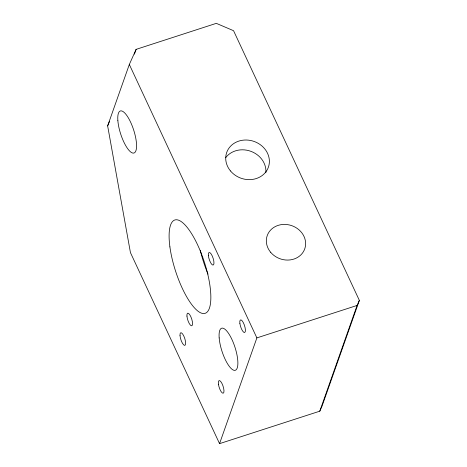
<?xml version="1.0" encoding="UTF-8"?>
<svg xmlns="http://www.w3.org/2000/svg" width="467" height="467" viewBox="0 0 467 467"><rect width="100%" height="100%" fill="white"/><g stroke="black" fill="none" stroke-linecap="round" stroke-linejoin="round"><path stroke-width="0.7" d="M107.644 125.892L129.324 64.464L136.107 49.368L216.303 23.35L233.553 30.699L359.356 300.392L322.032 406.138L319.778 411.182L219.554 443.65L130.445 252.624L107.644 125.892L109.582 121.303M134.408 54.172L136.107 49.368M219.554 443.65L256.873 337.904L129.324 64.464M319.778 411.182L357.097 305.436L359.356 300.392M256.873 337.904L357.097 305.436M208.019 274.135A49.076 15.09 72 0 1 200.308 250.446M225.719 157.642A22.107 19.515 19.4 0 1 251.065 151.39A22.107 19.515 19.4 0 1 265.857 172.737M270.615 252.238A19.894 17.565 19.4 0 0 304.274 250.032A19.894 17.565 19.4 0 0 283.049 224.446A19.894 17.565 19.4 0 0 270.615 252.238M169.906 246.897A49.076 15.09 72 0 0 204.937 313.38A49.076 15.09 72 0 0 195.031 239.67A49.076 15.09 72 0 0 169.906 246.897M218.457 384.236A6.631 2.037 72 0 0 223.191 393.22A6.631 2.037 72 0 0 221.854 383.261A6.631 2.037 72 0 0 218.457 384.236M239.886 323.526A6.631 2.037 72 0 0 244.62 332.51A6.631 2.037 72 0 0 243.278 322.551A6.631 2.037 72 0 0 239.886 323.526M186.94 316.083A6.631 2.037 72 0 0 191.476 325.814A6.631 2.037 72 0 0 190.764 316.538A6.631 2.037 72 0 0 186.94 316.083M208.364 255.373A6.631 2.037 72 0 0 212.899 265.104A6.631 2.037 72 0 0 212.187 255.834A6.631 2.037 72 0 0 208.364 255.373M180.023 335.662A6.631 2.037 72 0 0 184.564 345.393A6.631 2.037 72 0 0 183.852 336.123A6.631 2.037 72 0 0 180.023 335.662M219.175 337.921A22.107 6.795 72 0 0 234.306 370.36A22.107 6.795 72 0 0 231.924 339.451A22.107 6.795 72 0 0 219.175 337.921M117.865 120.655A22.107 6.795 72 0 0 132.996 153.094A22.107 6.795 72 0 0 130.614 122.191A22.107 6.795 72 0 0 117.865 120.655M230.482 170.94A22.107 19.515 19.4 0 0 267.877 168.488A22.107 19.515 19.4 0 0 244.294 140.059A22.107 19.515 19.4 0 0 230.482 170.94"/></g></svg>
